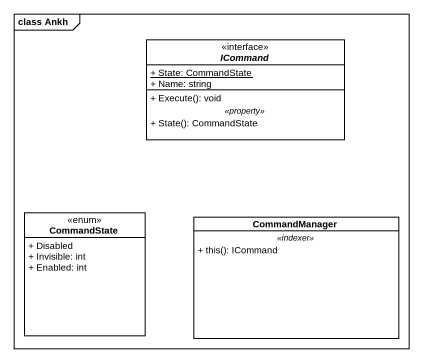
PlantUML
@startuml
mainframe class Ankh
hide circle
hide empty members
skinparam classAttributeIconSize 0
interface ICommand <<interface>> {
  {static} + State: CommandState
  + Name: string
  --
  + Execute(): void
  .. <<property>> ..
  + State(): CommandState
}
class CommandState <<enum>> {
  + Disabled
  + Invisible: int
  + Enabled: int
}
class CommandManager {
  .. <<indexer>> ..
  + this(): ICommand
}
@enduml
